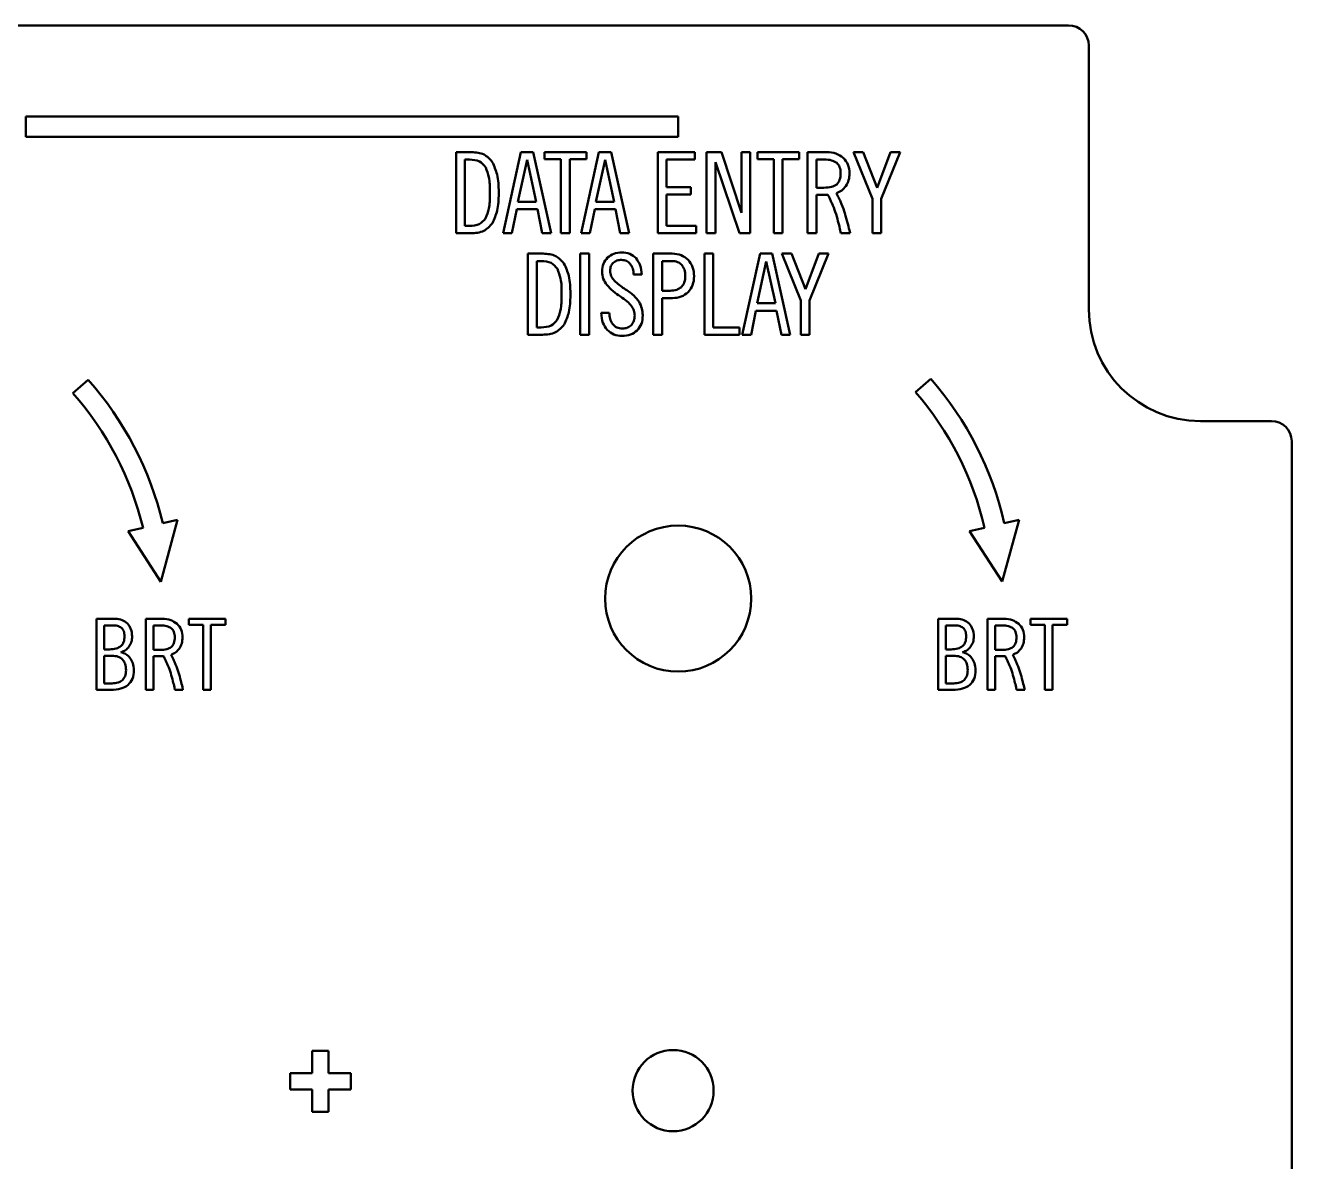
# Model space of a CAD drawing. Header units: millimetres. Extents: x 149 to 292, y 104 to 216.
# Drawn here: x 229.7 to 292.1, y 159.9 to 215.9 of the extents above; entities that cross this region are included whole.
import ezdxf

# ---------------------------------------------------------------- set-up
doc = ezdxf.new("R2010")
doc.units = ezdxf.units.MM
doc.header["$LTSCALE"] = 0.75
doc.layers.add('Visible', color=7, linetype='Continuous', lineweight=50)

msp = doc.modelspace()

# ---------------------------------------------------------------- linework, layer by layer
at = {"layer": 'Visible'}
for p, q in [((281.139, 215.908), (159.639, 215.908)), ((282.139, 201.908), (282.139, 214.908)), ((229.72, 210.408), (229.72, 211.408)), ((229.72, 211.408), (261.889, 211.408)), ((261.889, 211.408), (261.889, 210.408)), ((261.889, 210.408), (229.72, 210.408)), ((250.947, 205.658), (250.947, 209.658)), ((250.947, 209.658), (251.701, 209.658)), ((251.379, 209.292), (251.379, 206.024)), ((251.601, 209.292), (251.379, 209.292)), ((253.258, 205.658), (254.138, 209.658)), ((254.438, 209.276), (253.989, 207.209)), ((254.138, 209.658), (254.737, 209.658)), ((254.886, 207.209), (254.438, 209.276)), ((254.737, 209.658), (255.623, 205.658)), ((255.296, 209.658), (257.363, 209.658)), ((255.296, 209.32), (255.296, 209.658)), ((256.111, 209.32), (255.296, 209.32)), ((256.111, 205.658), (256.111, 209.32)), ((257.363, 209.32), (256.543, 209.32)), ((256.543, 209.32), (256.543, 205.658)), ((257.102, 205.658), (257.983, 209.658)), ((257.363, 209.658), (257.363, 209.32)), ((258.283, 209.276), (257.834, 207.209)), ((257.983, 209.658), (258.582, 209.658)), ((258.731, 207.209), (258.283, 209.276)), ((258.582, 209.658), (259.468, 205.658)), ((260.886, 205.658), (260.886, 209.658)), ((260.886, 209.658), (262.715, 209.658)), ((262.715, 209.292), (261.319, 209.292)), ((261.319, 209.292), (261.319, 207.929)), ((262.715, 209.658), (262.715, 209.292)), ((263.291, 205.658), (263.291, 209.658)), ((263.291, 209.658), (264.022, 209.658)), ((264.92, 205.658), (263.723, 209.17)), ((263.723, 209.17), (263.723, 205.658)), ((264.022, 209.658), (265.014, 206.661)), ((265.014, 209.658), (265.446, 209.658)), ((265.014, 206.661), (265.014, 209.658)), ((265.446, 209.658), (265.446, 205.658)), ((265.795, 209.658), (267.861, 209.658)), ((265.795, 209.32), (265.795, 209.658)), ((266.609, 209.32), (265.795, 209.32)), ((266.609, 205.658), (266.609, 209.32)), ((267.861, 209.32), (267.042, 209.32)), ((267.042, 209.32), (267.042, 205.658)), ((267.861, 209.658), (267.861, 209.32)), ((268.271, 205.658), (268.271, 209.658)), ((268.271, 209.658), (269.208, 209.658)), ((268.704, 209.292), (268.704, 207.907)), ((269.102, 209.292), (268.704, 209.292)), ((271.474, 207.353), (270.537, 209.658)), ((270.537, 209.658), (271.008, 209.658)), ((271.008, 209.658), (271.695, 207.907)), ((271.695, 207.907), (272.36, 209.658)), ((272.831, 209.658), (271.906, 207.353)), ((272.36, 209.658), (272.831, 209.658)), ((261.319, 207.929), (262.515, 207.929)), ((262.515, 207.929), (262.515, 207.564)), ((252.609, 207.569), (252.609, 207.719)), ((253.042, 207.697), (253.042, 207.608)), ((262.515, 207.564), (261.319, 207.564)), ((261.319, 207.564), (261.319, 206.024)), ((268.704, 207.907), (269.08, 207.907)), ((269.269, 207.553), (268.704, 207.558)), ((268.704, 207.558), (268.704, 205.658)), ((269.296, 207.5), (269.269, 207.553)), ((269.69, 207.641), (269.717, 207.586)), ((271.474, 205.658), (271.474, 207.353)), ((271.906, 207.353), (271.906, 205.658)), ((253.928, 206.844), (253.69, 205.658)), ((254.947, 206.844), (253.928, 206.844)), ((253.989, 207.209), (254.886, 207.209)), ((255.186, 205.658), (254.947, 206.844)), ((257.773, 206.844), (257.535, 205.658)), ((258.792, 206.844), (257.773, 206.844)), ((257.834, 207.209), (258.731, 207.209)), ((259.03, 205.658), (258.792, 206.844)), ((251.668, 205.658), (250.947, 205.658)), ((251.379, 206.024), (251.596, 206.024)), ((253.69, 205.658), (253.258, 205.658)), ((255.623, 205.658), (255.186, 205.658)), ((256.543, 205.658), (256.111, 205.658)), ((257.535, 205.658), (257.102, 205.658)), ((259.468, 205.658), (259.03, 205.658)), ((262.781, 205.658), (260.886, 205.658)), ((261.319, 206.024), (262.781, 206.024)), ((262.781, 206.024), (262.781, 205.658)), ((263.723, 205.658), (263.291, 205.658)), ((265.446, 205.658), (264.92, 205.658)), ((267.042, 205.658), (266.609, 205.658)), ((268.704, 205.658), (268.271, 205.658)), ((269.911, 205.658), (269.881, 205.799)), ((270.366, 205.658), (269.911, 205.658)), ((270.332, 205.808), (270.366, 205.658)), ((271.906, 205.658), (271.474, 205.658)), ((254.482, 200.658), (254.482, 204.658)), ((254.482, 204.658), (255.235, 204.658)), ((254.914, 204.292), (254.914, 201.024)), ((255.136, 204.292), (254.914, 204.292)), ((257.064, 204.658), (257.496, 204.658)), ((257.064, 200.658), (257.064, 204.658)), ((257.496, 204.658), (257.496, 200.658)), ((260.665, 200.658), (260.665, 204.658)), ((260.665, 204.658), (261.596, 204.658)), ((261.097, 204.292), (261.097, 202.83)), ((261.584, 204.292), (261.097, 204.292)), ((263.18, 200.658), (263.18, 204.658)), ((263.18, 204.658), (263.612, 204.658)), ((263.612, 204.658), (263.612, 201.024)), ((265.053, 200.658), (265.933, 204.658)), ((266.233, 204.276), (265.784, 202.209)), ((265.933, 204.658), (266.532, 204.658)), ((266.681, 202.209), (266.233, 204.276)), ((266.532, 204.658), (267.418, 200.658)), ((267.939, 202.353), (267.003, 204.658)), ((267.003, 204.658), (267.474, 204.658)), ((267.474, 204.658), (268.161, 202.907)), ((268.161, 202.907), (268.825, 204.658)), ((269.296, 204.658), (268.371, 202.353)), ((268.825, 204.658), (269.296, 204.658)), ((260.1, 203.627), (259.695, 203.627)), ((256.144, 202.569), (256.144, 202.719)), ((256.576, 202.697), (256.576, 202.608)), ((261.097, 202.83), (261.496, 202.83)), ((261.607, 202.464), (261.097, 202.464)), ((261.097, 202.464), (261.097, 200.658)), ((267.939, 200.658), (267.939, 202.353)), ((268.371, 202.353), (268.371, 200.658)), ((258.094, 201.733), (258.493, 201.733)), ((265.723, 201.844), (265.485, 200.658)), ((266.742, 201.844), (265.723, 201.844)), ((265.784, 202.209), (266.681, 202.209)), ((266.981, 200.658), (266.742, 201.844)), ((255.202, 200.658), (254.482, 200.658)), ((254.914, 201.024), (255.13, 201.024)), ((257.496, 200.658), (257.064, 200.658)), ((261.097, 200.658), (260.665, 200.658)), ((264.914, 200.658), (263.18, 200.658)), ((263.612, 201.024), (264.914, 201.024)), ((264.914, 201.024), (264.914, 200.658)), ((265.485, 200.658), (265.053, 200.658)), ((267.418, 200.658), (266.981, 200.658)), ((268.371, 200.658), (267.939, 200.658)), ((232.048, 197.782), (232.798, 198.444)), ((273.59, 197.823), (274.342, 198.483)), ((291.139, 196.408), (287.639, 196.408)), ((292.139, 124.408), (292.139, 195.408)), ((234.765, 190.979), (235.504, 191.15)), ((237.21, 191.543), (236.377, 188.489)), ((236.479, 191.375), (237.21, 191.543)), ((276.261, 190.976), (276.992, 191.145)), ((276.992, 191.145), (276.991, 191.149)), ((278.697, 191.538), (277.867, 188.495)), ((277.966, 191.37), (278.697, 191.538)), ((236.377, 188.489), (234.765, 190.979)), ((277.867, 188.495), (276.261, 190.976)), ((233.212, 183.158), (233.212, 186.658)), ((233.212, 186.658), (234.133, 186.658)), ((233.59, 186.338), (233.59, 185.155)), ((233.968, 186.338), (233.59, 186.338)), ((235.643, 183.158), (235.643, 186.658)), ((235.643, 186.658), (236.462, 186.658)), ((236.021, 186.338), (236.021, 185.126)), ((236.37, 186.338), (236.021, 186.338)), ((237.759, 186.658), (239.567, 186.658)), ((237.759, 186.362), (237.759, 186.658)), ((238.471, 186.362), (237.759, 186.362)), ((238.471, 183.158), (238.471, 186.362)), ((239.567, 186.362), (238.849, 186.362)), ((238.849, 186.362), (238.849, 183.158)), ((239.567, 186.658), (239.567, 186.362)), ((274.712, 183.158), (274.712, 186.658)), ((274.712, 186.658), (275.633, 186.658)), ((275.09, 186.338), (275.09, 185.155)), ((275.468, 186.338), (275.09, 186.338)), ((277.143, 183.158), (277.143, 186.658)), ((277.143, 186.658), (277.962, 186.658)), ((277.521, 186.338), (277.521, 185.126)), ((277.87, 186.338), (277.521, 186.338)), ((279.259, 186.658), (281.067, 186.658)), ((279.259, 186.362), (279.259, 186.658)), ((279.971, 186.362), (279.259, 186.362)), ((279.971, 183.158), (279.971, 186.362)), ((281.067, 186.362), (280.349, 186.362)), ((280.349, 186.362), (280.349, 183.158)), ((281.067, 186.658), (281.067, 186.362)), ((233.59, 185.155), (233.847, 185.155)), ((233.59, 184.835), (233.59, 183.478)), ((233.968, 184.835), (233.59, 184.835)), ((236.021, 185.126), (236.35, 185.126)), ((236.515, 184.816), (236.021, 184.821)), ((236.021, 184.821), (236.021, 183.158)), ((236.884, 184.893), (236.908, 184.845)), ((275.09, 185.155), (275.347, 185.155)), ((275.09, 184.835), (275.09, 183.478)), ((275.468, 184.835), (275.09, 184.835)), ((277.521, 185.126), (277.85, 185.126)), ((278.015, 184.816), (277.521, 184.821)), ((277.521, 184.821), (277.521, 183.158)), ((278.384, 184.893), (278.408, 184.845)), ((236.539, 184.77), (236.515, 184.816)), ((278.039, 184.77), (278.015, 184.816)), ((233.924, 183.158), (233.212, 183.158)), ((233.59, 183.478), (233.977, 183.478)), ((236.021, 183.158), (235.643, 183.158)), ((237.078, 183.158), (237.051, 183.282)), ((237.475, 183.158), (237.078, 183.158)), ((237.446, 183.289), (237.475, 183.158)), ((238.849, 183.158), (238.471, 183.158)), ((275.424, 183.158), (274.712, 183.158)), ((275.09, 183.478), (275.477, 183.478)), ((277.521, 183.158), (277.143, 183.158)), ((278.578, 183.158), (278.551, 183.282)), ((278.975, 183.158), (278.578, 183.158)), ((278.946, 183.289), (278.975, 183.158)), ((280.349, 183.158), (279.971, 183.158)), ((243.851, 164.27), (243.851, 165.37)), ((243.851, 165.37), (244.651, 165.37)), ((244.651, 165.37), (244.651, 164.27)), ((242.751, 164.27), (243.851, 164.27)), ((242.751, 163.47), (242.751, 164.27)), ((244.651, 164.27), (245.751, 164.27)), ((245.751, 164.27), (245.751, 163.47)), ((243.851, 163.47), (242.751, 163.47)), ((243.851, 162.37), (243.851, 163.47)), ((245.751, 163.47), (244.651, 163.47)), ((244.651, 163.47), (244.651, 162.37)), ((244.651, 162.37), (243.851, 162.37))]:
    msp.add_line(p, q, dxfattribs=at)
at = {"layer": 'Visible', "extrusion": (0, 0, -1)}
for centre, radius in [((-261.889, 187.658), 3.6), ((-261.639, 163.408), 2)]:
    msp.add_circle(centre, radius, dxfattribs=at)
for centre, radius, start, end in [((-281.139, 214.908), 1, 90, 180), ((-287.639, 201.908), 5.5, 270, 0), ((-220.407, 187.5), 16.532, 138.54723, 166.44495), ((-262.167, 187.8), 16.197, 138.73268, 167.26732), ((-291.139, 195.408), 1, 90, 180)]:
    msp.add_arc(centre, radius, start, end, dxfattribs=at)
at = {"layer": 'Visible'}
for centre, radius, start, end in [((266.649, 206.124), 2.984, 24.68373, 27.4675), ((279.545, 212.108), 11.233, 204.9498, 205.90416), ((259.714, 202.602), 11.176, 25.70752, 26.4824), ((265.829, 205.441), 4.018, 23.33011, 25.98171), ((265.7, 205.418), 4.145, 16.57196, 22.92171), ((267.381, 206.055), 2.771, 22.00524, 26.08337), ((265.187, 205.134), 5.15, 17.04619, 22.35066), ((260.472, 203.802), 9.617, 14.13664, 16.91182), ((258.689, 203.341), 11.459, 12.38678, 14.1943), ((261.421, 203.923), 9.106, 14.32446, 17.38706), ((257.356, 202.88), 13.303, 12.71242, 14.34461), ((260.622, 205.071), 2.979, 221.09826, 238.09024), ((260.573, 205.117), 2.559, 224.50872, 238.48995), ((257.285, 199.818), 3.244, 49.77996, 57.09392), ((258.479, 201.211), 1.409, 37.5737, 50.26426), ((220.407, 187.5), 15.532, 13.59112, 41.45277), ((262.167, 187.8), 15.197, 12.73268, 41.26732), ((228.179, 180.496), 9.753, 25.70689, 26.48384), ((269.679, 180.496), 9.753, 25.70689, 26.48384), ((234.224, 183.566), 2.61, 24.68339, 27.46768), ((245.489, 188.794), 9.81, 204.94863, 205.90484), ((233.505, 182.968), 3.515, 23.33004, 25.98185), ((233.393, 182.947), 3.627, 16.57226, 22.92141), ((234.865, 183.506), 2.423, 22.0041, 26.0846), ((232.944, 182.7), 4.506, 17.04584, 22.3514), ((275.724, 183.566), 2.61, 24.68339, 27.46768), ((286.989, 188.794), 9.81, 204.94863, 205.90484), ((275.005, 182.968), 3.515, 23.33004, 25.98185), ((274.893, 182.947), 3.627, 16.57226, 22.92141), ((276.365, 183.506), 2.423, 22.0041, 26.0846), ((274.444, 182.7), 4.506, 17.04584, 22.3514), ((228.819, 181.535), 8.414, 14.13632, 16.91182), ((227.263, 181.132), 10.021, 12.38655, 14.19505), ((229.65, 181.64), 7.966, 14.32424, 17.38736), ((226.087, 180.726), 11.644, 12.71255, 14.34408), ((270.319, 181.535), 8.414, 14.13632, 16.91182), ((268.763, 181.132), 10.021, 12.38655, 14.19505), ((271.15, 181.64), 7.966, 14.32424, 17.38736), ((267.587, 180.726), 11.644, 12.71255, 14.34408)]:
    msp.add_arc(centre, radius, start, end, dxfattribs=at)
for points, knots in [([(252.399, 208.91), (252.305, 209.021), (252.099, 209.266), (251.777, 209.283), (251.601, 209.292)], [-0.09206365, -0.09206365, -0.09206365, -0.09206365, -0.05022507, 0, 0, 0, 0]), ([(251.701, 209.658), (251.919, 209.644), (252.329, 209.617), (252.6, 209.312), (252.726, 209.17)], [-0.117659, -0.117659, -0.117659, -0.117659, -0.054831, 0, 0, 0, 0]), ([(252.726, 209.17), (252.817, 208.968), (253.029, 208.502), (253.037, 207.988), (253.042, 207.697)], [-0.1521337, -0.1521337, -0.1521337, -0.1521337, -0.0862347, 0, 0, 0, 0]), ([(269.706, 209.132), (269.624, 209.178), (269.437, 209.284), (269.222, 209.289), (269.102, 209.292)], [-0.06333583, -0.06333583, -0.06333583, -0.06333583, -0.03527102, 0, 0, 0, 0]), ([(269.208, 209.658), (269.367, 209.649), (269.669, 209.633), (269.917, 209.462), (270.033, 209.381)], [-0.08860709, -0.08860709, -0.08860709, -0.08860709, -0.04169449, 0, 0, 0, 0]), ([(270.033, 209.381), (270.122, 209.275), (270.308, 209.053), (270.328, 208.762), (270.338, 208.611)], [-0.08474213, -0.08474213, -0.08474213, -0.08474213, -0.04428886, 0, 0, 0, 0]), ([(252.609, 207.719), (252.608, 207.957), (252.605, 208.367), (252.46, 208.75), (252.399, 208.91)], [-0.1218096, -0.1218096, -0.1218096, -0.1218096, -0.0511148, 0, 0, 0, 0]), ([(269.9, 208.627), (269.895, 208.731), (269.887, 208.922), (269.763, 209.066), (269.706, 209.132)], [-0.05541698, -0.05541698, -0.05541698, -0.05541698, -0.02524661, 0, 0, 0, 0]), ([(269.706, 208.068), (269.763, 208.139), (269.891, 208.302), (269.897, 208.51), (269.9, 208.627)], [-0.06062623, -0.06062623, -0.06062623, -0.06062623, -0.03400381, 0, 0, 0, 0]), ([(270.338, 208.611), (270.332, 208.497), (270.32, 208.276), (270.212, 208.083), (270.161, 207.99)], [-0.06528781, -0.06528781, -0.06528781, -0.06528781, -0.03147803, 0, 0, 0, 0]), ([(269.08, 207.907), (269.208, 207.909), (269.431, 207.912), (269.624, 208.021), (269.706, 208.068)], [-0.06553835, -0.06553835, -0.06553835, -0.06553835, -0.0280648, 0, 0, 0, 0]), ([(270.161, 207.99), (270.096, 207.911), (269.969, 207.754), (269.782, 207.679), (269.69, 207.641)], [-0.05946838, -0.05946838, -0.05946838, -0.05946838, -0.02929803, 0, 0, 0, 0]), ([(252.393, 206.395), (252.456, 206.553), (252.605, 206.929), (252.608, 207.334), (252.609, 207.569)], [-0.1203268, -0.1203268, -0.1203268, -0.1203268, -0.0697386, 0, 0, 0, 0]), ([(253.042, 207.608), (253.036, 207.326), (253.026, 206.822), (252.821, 206.364), (252.731, 206.162)], [-0.1492229, -0.1492229, -0.1492229, -0.1492229, -0.0656213, 0, 0, 0, 0]), ([(269.784, 207.45), (269.798, 207.422), (269.826, 207.363), (269.855, 207.304), (269.87, 207.273)], [-0.01969883, -0.01969883, -0.01969883, -0.01969883, -0.01031387, 0, 0, 0, 0]), ([(251.596, 206.024), (251.77, 206.033), (252.089, 206.049), (252.298, 206.287), (252.393, 206.395)], [-0.09137935, -0.09137935, -0.09137935, -0.09137935, -0.04147842, 0, 0, 0, 0]), ([(252.731, 206.162), (252.6, 206.015), (252.319, 205.7), (251.894, 205.673), (251.668, 205.658)], [-0.1220161, -0.1220161, -0.1220161, -0.1220161, -0.0652184, 0, 0, 0, 0]), ([(255.933, 203.91), (255.84, 204.021), (255.634, 204.266), (255.312, 204.283), (255.136, 204.292)], [-0.09206365, -0.09206365, -0.09206365, -0.09206365, -0.05022507, 0, 0, 0, 0]), ([(255.235, 204.658), (255.454, 204.644), (255.863, 204.617), (256.134, 204.312), (256.26, 204.17)], [-0.117659, -0.117659, -0.117659, -0.117659, -0.054831, 0, 0, 0, 0]), ([(258.138, 203.772), (258.148, 203.905), (258.166, 204.162), (258.328, 204.362), (258.406, 204.459)], [-0.07534739, -0.07534739, -0.07534739, -0.07534739, -0.03626538, 0, 0, 0, 0]), ([(258.406, 204.459), (258.504, 204.533), (258.713, 204.691), (258.975, 204.705), (259.114, 204.713)], [-0.0767046, -0.0767046, -0.0767046, -0.0767046, -0.04062133, 0, 0, 0, 0]), ([(258.692, 204.209), (258.647, 204.156), (258.552, 204.045), (258.542, 203.899), (258.537, 203.821)], [-0.04278535, -0.04278535, -0.04278535, -0.04278535, -0.02249746, 0, 0, 0, 0]), ([(259.097, 204.348), (259.019, 204.343), (258.871, 204.335), (258.75, 204.25), (258.692, 204.209)], [-0.04350745, -0.04350745, -0.04350745, -0.04350745, -0.02066731, 0, 0, 0, 0]), ([(259.529, 204.148), (259.47, 204.206), (259.35, 204.325), (259.182, 204.34), (259.097, 204.348)], [-0.04893502, -0.04893502, -0.04893502, -0.04893502, -0.02488147, 0, 0, 0, 0]), ([(259.114, 204.713), (259.25, 204.703), (259.514, 204.684), (259.715, 204.513), (259.812, 204.431)], [-0.07707961, -0.07707961, -0.07707961, -0.07707961, -0.03711527, 0, 0, 0, 0]), ([(259.812, 204.431), (259.89, 204.318), (260.058, 204.077), (260.085, 203.783), (260.1, 203.627)], [-0.08664381, -0.08664381, -0.08664381, -0.08664381, -0.04604695, 0, 0, 0, 0]), ([(262.072, 204.098), (262.005, 204.155), (261.865, 204.274), (261.681, 204.286), (261.584, 204.292)], [-0.05370915, -0.05370915, -0.05370915, -0.05370915, -0.02812187, 0, 0, 0, 0]), ([(261.596, 204.658), (261.749, 204.648), (262.042, 204.628), (262.269, 204.442), (262.377, 204.353)], [-0.0857463, -0.0857463, -0.0857463, -0.0857463, -0.04091151, 0, 0, 0, 0]), ([(262.377, 204.353), (262.464, 204.239), (262.646, 204), (262.666, 203.7), (262.676, 203.544)], [-0.0879621, -0.0879621, -0.0879621, -0.0879621, -0.04576761, 0, 0, 0, 0]), ([(256.144, 202.719), (256.142, 202.957), (256.14, 203.367), (255.994, 203.75), (255.933, 203.91)], [-0.1218096, -0.1218096, -0.1218096, -0.1218096, -0.0511148, 0, 0, 0, 0]), ([(256.26, 204.17), (256.352, 203.968), (256.564, 203.502), (256.572, 202.988), (256.576, 202.697)], [-0.1521337, -0.1521337, -0.1521337, -0.1521337, -0.0862347, 0, 0, 0, 0]), ([(258.377, 203.112), (258.307, 203.212), (258.169, 203.41), (258.148, 203.651), (258.138, 203.772)], [-0.07122605, -0.07122605, -0.07122605, -0.07122605, -0.03554408, 0, 0, 0, 0]), ([(258.537, 203.821), (258.546, 203.728), (258.565, 203.54), (258.686, 203.396), (258.748, 203.323)], [-0.05527174, -0.05527174, -0.05527174, -0.05527174, -0.02789133, 0, 0, 0, 0]), ([(259.695, 203.627), (259.689, 203.727), (259.676, 203.915), (259.576, 204.074), (259.529, 204.148)], [-0.05544424, -0.05544424, -0.05544424, -0.05544424, -0.0260226, 0, 0, 0, 0]), ([(262.05, 203.007), (262.105, 203.081), (262.226, 203.244), (262.234, 203.449), (262.238, 203.561)], [-0.05973551, -0.05973551, -0.05973551, -0.05973551, -0.03275029, 0, 0, 0, 0]), ([(262.238, 203.561), (262.234, 203.666), (262.226, 203.861), (262.12, 204.024), (262.072, 204.098)], [-0.05716539, -0.05716539, -0.05716539, -0.05716539, -0.02627522, 0, 0, 0, 0]), ([(259.235, 202.935), (259.398, 202.829), (259.677, 202.647), (259.882, 202.385), (259.967, 202.276)], [-0.09905915, -0.09905915, -0.09905915, -0.09905915, -0.0413581, 0, 0, 0, 0]), ([(261.496, 202.83), (261.607, 202.834), (261.809, 202.841), (261.975, 202.955), (262.05, 203.007)], [-0.05923696, -0.05923696, -0.05923696, -0.05923696, -0.02679975, 0, 0, 0, 0]), ([(262.676, 203.544), (262.665, 203.395), (262.645, 203.104), (262.468, 202.874), (262.382, 202.763)], [-0.08512162, -0.08512162, -0.08512162, -0.08512162, -0.04115272, 0, 0, 0, 0]), ([(255.928, 201.395), (255.991, 201.553), (256.14, 201.929), (256.142, 202.334), (256.144, 202.569)], [-0.1203268, -0.1203268, -0.1203268, -0.1203268, -0.0697386, 0, 0, 0, 0]), ([(256.576, 202.608), (256.571, 202.326), (256.561, 201.822), (256.356, 201.364), (256.266, 201.162)], [-0.1492229, -0.1492229, -0.1492229, -0.1492229, -0.0656213, 0, 0, 0, 0]), ([(262.382, 202.763), (262.273, 202.676), (262.046, 202.496), (261.756, 202.475), (261.607, 202.464)], [-0.08488387, -0.08488387, -0.08488387, -0.08488387, -0.04385571, 0, 0, 0, 0]), ([(258.393, 200.896), (258.31, 201.01), (258.128, 201.258), (258.106, 201.566), (258.094, 201.733)], [-0.09045056, -0.09045056, -0.09045056, -0.09045056, -0.04904707, 0, 0, 0, 0]), ([(258.493, 201.733), (258.499, 201.633), (258.51, 201.439), (258.607, 201.271), (258.654, 201.19)], [-0.05732637, -0.05732637, -0.05732637, -0.05732637, -0.02769006, 0, 0, 0, 0]), ([(259.745, 201.605), (259.739, 201.689), (259.726, 201.856), (259.639, 201.999), (259.596, 202.071)], [-0.04950059, -0.04950059, -0.04950059, -0.04950059, -0.0248387, 0, 0, 0, 0]), ([(259.967, 202.276), (260.018, 202.171), (260.121, 201.965), (260.136, 201.736), (260.144, 201.622)], [-0.06832928, -0.06832928, -0.06832928, -0.06832928, -0.03380977, 0, 0, 0, 0]), ([(255.13, 201.024), (255.305, 201.033), (255.624, 201.049), (255.833, 201.287), (255.928, 201.395)], [-0.09137935, -0.09137935, -0.09137935, -0.09137935, -0.04147842, 0, 0, 0, 0]), ([(256.266, 201.162), (256.135, 201.015), (255.854, 200.7), (255.429, 200.673), (255.202, 200.658)], [-0.1220161, -0.1220161, -0.1220161, -0.1220161, -0.0652184, 0, 0, 0, 0]), ([(258.654, 201.19), (258.719, 201.125), (258.856, 200.989), (259.05, 200.975), (259.152, 200.968)], [-0.05621463, -0.05621463, -0.05621463, -0.05621463, -0.02960881, 0, 0, 0, 0]), ([(259.152, 200.968), (259.238, 200.974), (259.401, 200.984), (259.526, 201.09), (259.584, 201.14)], [-0.04761625, -0.04761625, -0.04761625, -0.04761625, -0.02259149, 0, 0, 0, 0]), ([(259.584, 201.14), (259.631, 201.206), (259.73, 201.345), (259.74, 201.516), (259.745, 201.605)], [-0.05012477, -0.05012477, -0.05012477, -0.05012477, -0.02634677, 0, 0, 0, 0]), ([(260.144, 201.622), (260.136, 201.475), (260.12, 201.197), (259.95, 200.977), (259.87, 200.874)], [-0.08130789, -0.08130789, -0.08130789, -0.08130789, -0.03824072, 0, 0, 0, 0]), ([(259.125, 200.603), (258.982, 200.613), (258.707, 200.633), (258.495, 200.811), (258.393, 200.896)], [-0.08060445, -0.08060445, -0.08060445, -0.08060445, -0.03895517, 0, 0, 0, 0]), ([(259.87, 200.874), (259.767, 200.795), (259.547, 200.627), (259.271, 200.611), (259.125, 200.603)], [-0.08099404, -0.08099404, -0.08099404, -0.08099404, -0.04273409, 0, 0, 0, 0]), ([(234.443, 186.217), (234.38, 186.252), (234.233, 186.334), (234.064, 186.336), (233.968, 186.338)], [-0.04969433, -0.04969433, -0.04969433, -0.04969433, -0.02827913, 0, 0, 0, 0]), ([(234.133, 186.658), (234.251, 186.65), (234.477, 186.635), (234.654, 186.493), (234.739, 186.425)], [-0.06631231, -0.06631231, -0.06631231, -0.06631231, -0.03176435, 0, 0, 0, 0]), ([(234.588, 185.805), (234.585, 185.89), (234.58, 186.044), (234.485, 186.164), (234.443, 186.217)], [-0.04473437, -0.04473437, -0.04473437, -0.04473437, -0.01986538, 0, 0, 0, 0]), ([(234.739, 186.425), (234.805, 186.337), (234.944, 186.152), (234.959, 185.921), (234.966, 185.8)], [-0.06786986, -0.06786986, -0.06786986, -0.06786986, -0.03548437, 0, 0, 0, 0]), ([(236.898, 186.197), (236.826, 186.238), (236.663, 186.331), (236.475, 186.335), (236.37, 186.338)], [-0.05541882, -0.05541882, -0.05541882, -0.05541882, -0.03086211, 0, 0, 0, 0]), ([(236.462, 186.658), (236.602, 186.65), (236.866, 186.636), (237.082, 186.486), (237.184, 186.416)], [-0.0775313, -0.0775313, -0.0775313, -0.0775313, -0.0364826, 0, 0, 0, 0]), ([(237.068, 185.756), (237.064, 185.847), (237.056, 186.014), (236.948, 186.14), (236.898, 186.197)], [-0.04848981, -0.04848981, -0.04848981, -0.04848981, -0.02209073, 0, 0, 0, 0]), ([(237.184, 186.416), (237.262, 186.323), (237.425, 186.128), (237.442, 185.874), (237.451, 185.742)], [-0.07414927, -0.07414927, -0.07414927, -0.07414927, -0.03875274, 0, 0, 0, 0]), ([(275.943, 186.217), (275.88, 186.252), (275.733, 186.334), (275.564, 186.336), (275.468, 186.338)], [-0.04969433, -0.04969433, -0.04969433, -0.04969433, -0.02827913, 0, 0, 0, 0]), ([(275.633, 186.658), (275.751, 186.65), (275.977, 186.635), (276.154, 186.493), (276.239, 186.425)], [-0.06631231, -0.06631231, -0.06631231, -0.06631231, -0.03176435, 0, 0, 0, 0]), ([(276.088, 185.805), (276.085, 185.89), (276.08, 186.044), (275.985, 186.164), (275.943, 186.217)], [-0.04473437, -0.04473437, -0.04473437, -0.04473437, -0.01986538, 0, 0, 0, 0]), ([(276.239, 186.425), (276.305, 186.337), (276.444, 186.152), (276.459, 185.921), (276.466, 185.8)], [-0.06786986, -0.06786986, -0.06786986, -0.06786986, -0.03548437, 0, 0, 0, 0]), ([(278.398, 186.197), (278.326, 186.238), (278.163, 186.331), (277.975, 186.335), (277.87, 186.338)], [-0.05541882, -0.05541882, -0.05541882, -0.05541882, -0.03086211, 0, 0, 0, 0]), ([(277.962, 186.658), (278.102, 186.65), (278.366, 186.636), (278.582, 186.486), (278.684, 186.416)], [-0.0775313, -0.0775313, -0.0775313, -0.0775313, -0.0364826, 0, 0, 0, 0]), ([(278.568, 185.756), (278.564, 185.847), (278.556, 186.014), (278.448, 186.14), (278.398, 186.197)], [-0.04848981, -0.04848981, -0.04848981, -0.04848981, -0.02209073, 0, 0, 0, 0]), ([(278.684, 186.416), (278.762, 186.323), (278.925, 186.128), (278.942, 185.874), (278.951, 185.742)], [-0.07414927, -0.07414927, -0.07414927, -0.07414927, -0.03875274, 0, 0, 0, 0]), ([(234.409, 185.305), (234.461, 185.369), (234.579, 185.513), (234.585, 185.701), (234.588, 185.805)], [-0.05436846, -0.05436846, -0.05436846, -0.05436846, -0.03026818, 0, 0, 0, 0]), ([(234.966, 185.8), (234.962, 185.701), (234.953, 185.515), (234.856, 185.356), (234.811, 185.281)], [-0.05491365, -0.05491365, -0.05491365, -0.05491365, -0.02569051, 0, 0, 0, 0]), ([(236.898, 185.267), (236.947, 185.329), (237.06, 185.471), (237.065, 185.654), (237.068, 185.756)], [-0.05304788, -0.05304788, -0.05304788, -0.05304788, -0.02975334, 0, 0, 0, 0]), ([(237.451, 185.742), (237.445, 185.642), (237.435, 185.449), (237.341, 185.28), (237.296, 185.199)], [-0.05712672, -0.05712672, -0.05712672, -0.05712672, -0.0275432, 0, 0, 0, 0]), ([(275.909, 185.305), (275.961, 185.369), (276.079, 185.513), (276.085, 185.701), (276.088, 185.805)], [-0.05436846, -0.05436846, -0.05436846, -0.05436846, -0.03026818, 0, 0, 0, 0]), ([(276.466, 185.8), (276.462, 185.701), (276.453, 185.515), (276.356, 185.356), (276.311, 185.281)], [-0.05491365, -0.05491365, -0.05491365, -0.05491365, -0.02569051, 0, 0, 0, 0]), ([(278.398, 185.267), (278.447, 185.329), (278.56, 185.471), (278.565, 185.654), (278.568, 185.756)], [-0.05304788, -0.05304788, -0.05304788, -0.05304788, -0.02975334, 0, 0, 0, 0]), ([(278.951, 185.742), (278.945, 185.642), (278.935, 185.449), (278.841, 185.28), (278.796, 185.199)], [-0.05712672, -0.05712672, -0.05712672, -0.05712672, -0.0275432, 0, 0, 0, 0]), ([(233.847, 185.155), (233.96, 185.157), (234.161, 185.161), (234.334, 185.262), (234.409, 185.305)], [-0.05905496, -0.05905496, -0.05905496, -0.05905496, -0.02563672, 0, 0, 0, 0]), ([(234.496, 184.661), (234.426, 184.711), (234.27, 184.825), (234.075, 184.832), (233.968, 184.835)], [-0.05678613, -0.05678613, -0.05678613, -0.05678613, -0.03145021, 0, 0, 0, 0]), ([(234.811, 185.281), (234.757, 185.22), (234.647, 185.098), (234.492, 185.042), (234.414, 185.015)], [-0.04855069, -0.04855069, -0.04855069, -0.04855069, -0.02446291, 0, 0, 0, 0]), ([(234.414, 185.015), (234.499, 184.989), (234.673, 184.938), (234.797, 184.805), (234.86, 184.738)], [-0.05331942, -0.05331942, -0.05331942, -0.05331942, -0.02703322, 0, 0, 0, 0]), ([(236.35, 185.126), (236.462, 185.128), (236.657, 185.131), (236.826, 185.226), (236.898, 185.267)], [-0.05734601, -0.05734601, -0.05734601, -0.05734601, -0.02455671, 0, 0, 0, 0]), ([(237.296, 185.199), (237.239, 185.129), (237.128, 184.992), (236.964, 184.926), (236.884, 184.893)], [-0.05203496, -0.05203496, -0.05203496, -0.05203496, -0.02563591, 0, 0, 0, 0]), ([(275.347, 185.155), (275.46, 185.157), (275.661, 185.161), (275.834, 185.262), (275.909, 185.305)], [-0.05905496, -0.05905496, -0.05905496, -0.05905496, -0.02563672, 0, 0, 0, 0]), ([(275.996, 184.661), (275.926, 184.711), (275.77, 184.825), (275.575, 184.832), (275.468, 184.835)], [-0.05678613, -0.05678613, -0.05678613, -0.05678613, -0.03145021, 0, 0, 0, 0]), ([(276.311, 185.281), (276.257, 185.22), (276.147, 185.098), (275.992, 185.042), (275.914, 185.015)], [-0.04855069, -0.04855069, -0.04855069, -0.04855069, -0.02446291, 0, 0, 0, 0]), ([(275.914, 185.015), (275.999, 184.989), (276.173, 184.938), (276.297, 184.805), (276.36, 184.738)], [-0.05331942, -0.05331942, -0.05331942, -0.05331942, -0.02703322, 0, 0, 0, 0]), ([(277.85, 185.126), (277.962, 185.128), (278.157, 185.131), (278.326, 185.226), (278.398, 185.267)], [-0.05734601, -0.05734601, -0.05734601, -0.05734601, -0.02455671, 0, 0, 0, 0]), ([(278.796, 185.199), (278.739, 185.129), (278.628, 184.992), (278.464, 184.926), (278.384, 184.893)], [-0.05203496, -0.05203496, -0.05203496, -0.05203496, -0.02563591, 0, 0, 0, 0]), ([(234.666, 184.123), (234.663, 184.233), (234.657, 184.429), (234.545, 184.59), (234.496, 184.661)], [-0.05751364, -0.05751364, -0.05751364, -0.05751364, -0.02535938, 0, 0, 0, 0]), ([(234.86, 184.738), (234.915, 184.652), (235.033, 184.468), (235.043, 184.249), (235.049, 184.132)], [-0.0644722, -0.0644722, -0.0644722, -0.0644722, -0.03438112, 0, 0, 0, 0]), ([(236.966, 184.726), (236.978, 184.702), (237.003, 184.65), (237.028, 184.598), (237.041, 184.571)], [-0.01723642, -0.01723642, -0.01723642, -0.01723642, -0.0090247, 0, 0, 0, 0]), ([(276.166, 184.123), (276.163, 184.233), (276.157, 184.429), (276.045, 184.59), (275.996, 184.661)], [-0.05751364, -0.05751364, -0.05751364, -0.05751364, -0.02535938, 0, 0, 0, 0]), ([(276.36, 184.738), (276.415, 184.652), (276.533, 184.468), (276.543, 184.249), (276.549, 184.132)], [-0.0644722, -0.0644722, -0.0644722, -0.0644722, -0.03438112, 0, 0, 0, 0]), ([(278.466, 184.726), (278.478, 184.702), (278.503, 184.65), (278.528, 184.598), (278.541, 184.571)], [-0.01723642, -0.01723642, -0.01723642, -0.01723642, -0.0090247, 0, 0, 0, 0]), ([(233.977, 183.478), (234.08, 183.482), (234.267, 183.488), (234.422, 183.591), (234.491, 183.638)], [-0.05476413, -0.05476413, -0.05476413, -0.05476413, -0.02468406, 0, 0, 0, 0]), ([(234.491, 183.638), (234.542, 183.702), (234.654, 183.843), (234.662, 184.024), (234.666, 184.123)], [-0.05269311, -0.05269311, -0.05269311, -0.05269311, -0.02869237, 0, 0, 0, 0]), ([(235.049, 184.132), (235.042, 183.982), (235.028, 183.706), (234.849, 183.496), (234.768, 183.4)], [-0.08040766, -0.08040766, -0.08040766, -0.08040766, -0.03681436, 0, 0, 0, 0]), ([(275.477, 183.478), (275.58, 183.482), (275.767, 183.488), (275.922, 183.591), (275.991, 183.638)], [-0.05476413, -0.05476413, -0.05476413, -0.05476413, -0.02468406, 0, 0, 0, 0]), ([(275.991, 183.638), (276.042, 183.702), (276.154, 183.843), (276.162, 184.024), (276.166, 184.123)], [-0.05269311, -0.05269311, -0.05269311, -0.05269311, -0.02869237, 0, 0, 0, 0]), ([(276.549, 184.132), (276.542, 183.982), (276.528, 183.706), (276.349, 183.496), (276.268, 183.4)], [-0.08040766, -0.08040766, -0.08040766, -0.08040766, -0.03681436, 0, 0, 0, 0]), ([(234.768, 183.4), (234.653, 183.33), (234.395, 183.172), (234.092, 183.163), (233.924, 183.158)], [-0.08911873, -0.08911873, -0.08911873, -0.08911873, -0.04933478, 0, 0, 0, 0]), ([(276.268, 183.4), (276.153, 183.33), (275.895, 183.172), (275.592, 183.163), (275.424, 183.158)], [-0.08911873, -0.08911873, -0.08911873, -0.08911873, -0.04933478, 0, 0, 0, 0])]:
    msp.add_open_spline(points, degree=3, knots=knots, dxfattribs=at)

doc.saveas('drawing.dxf')
